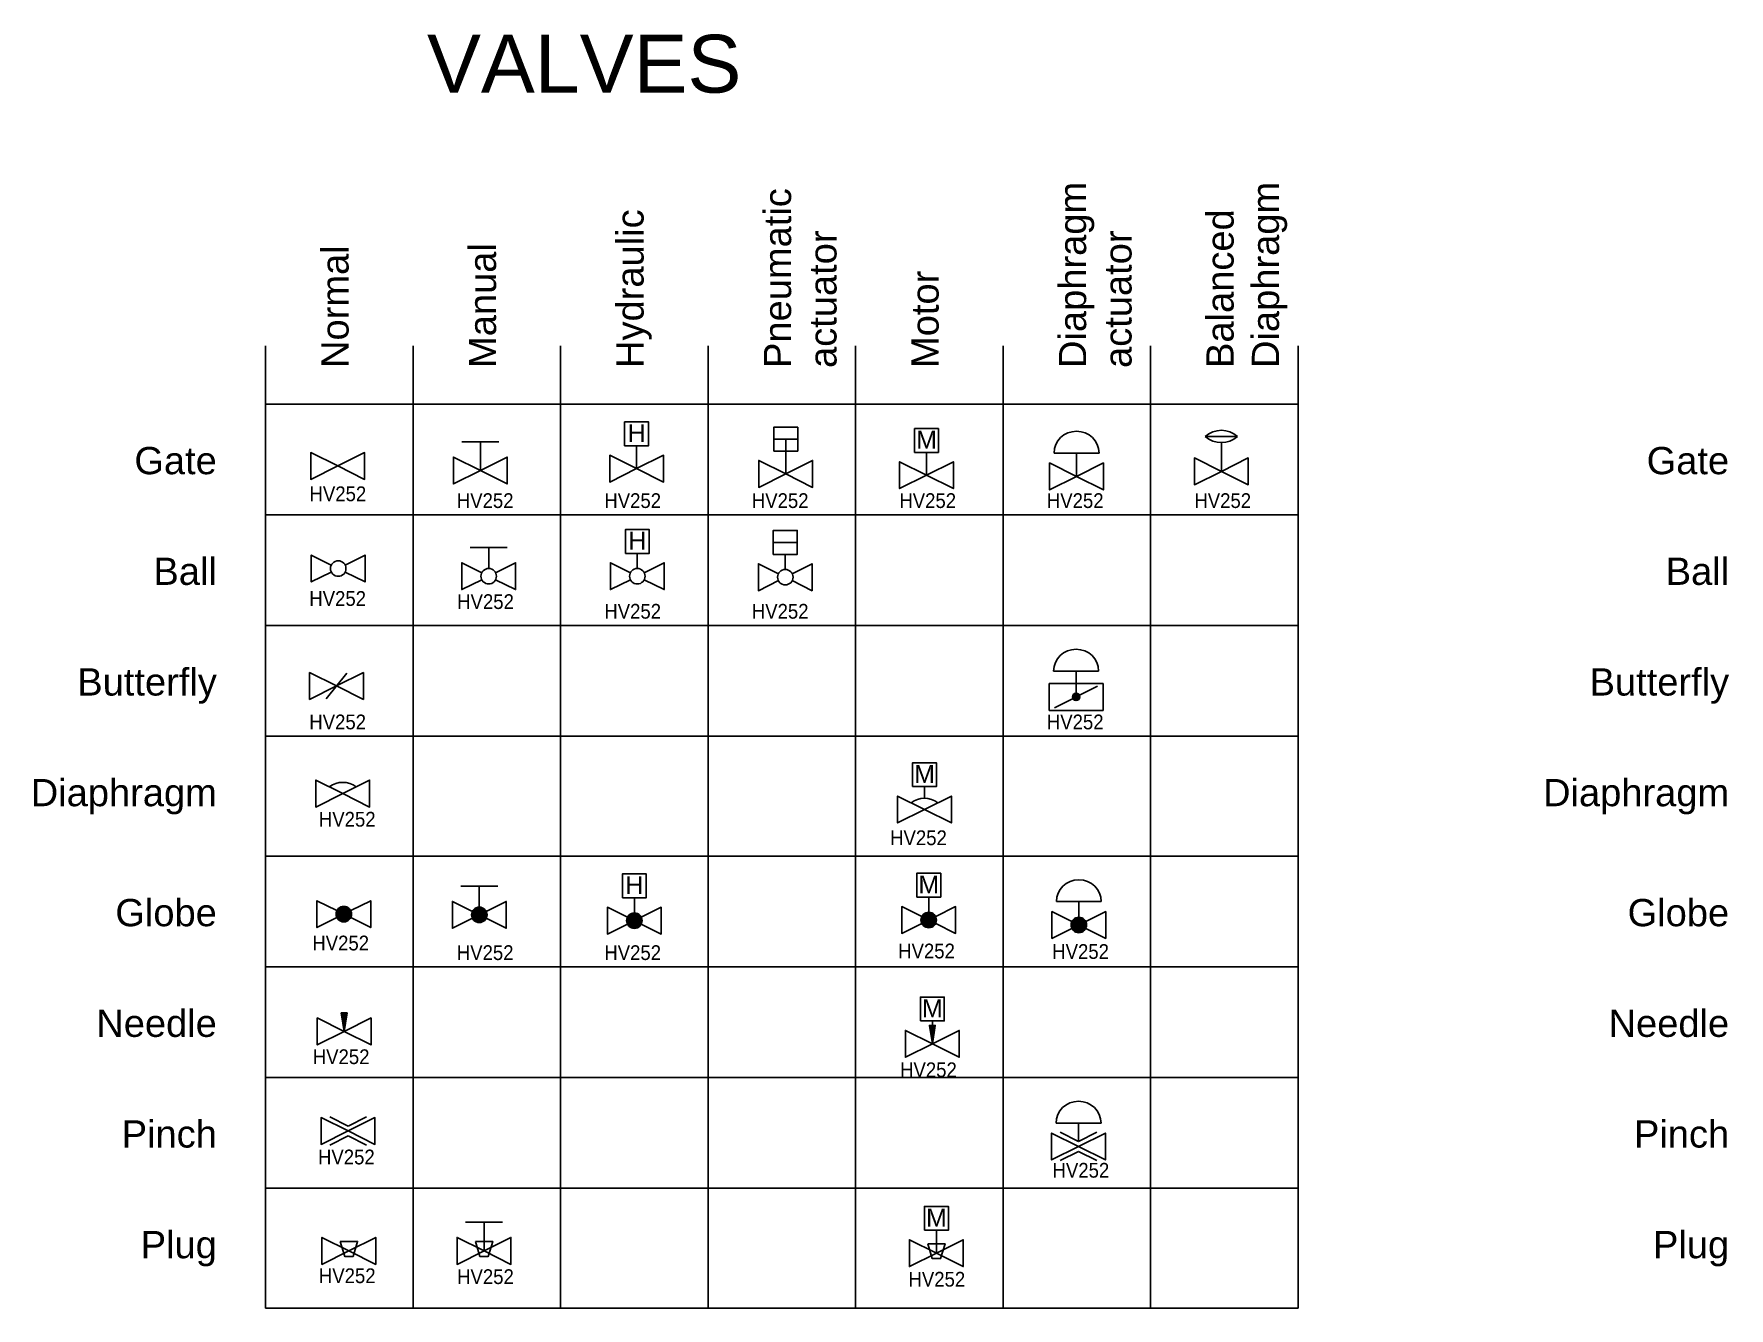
# Model space of a CAD drawing. Header units: millimetres. Extents: x -193 to 823, y -32 to 284.
# Drawn here: x 34.4 to 264.3, y 104.8 to 277.5 of the extents above; entities that cross this region are included whole.
import ezdxf
from ezdxf.enums import TextEntityAlignment as Align

# ---------------------------------------------------------------- set-up
doc = ezdxf.new("R2010")
doc.units = ezdxf.units.MM
doc.layers.add('-Testi', color=7, linetype='Continuous', lineweight=35)
doc.styles.get("Standard").update_dxf_attribs({"font": 'arial.ttf'})

# ---------------------------------------------------------------- blocks, each defined once
blk = doc.blocks.new('Valve Ball')
for points in [[(-0.94, 0.47), (-3.65, 1.82), (-3.65, -1.82), (-0.94, -0.47)], [(0.94, 0.47), (3.65, 1.82), (3.65, -1.82), (0.94, -0.47)]]:
    blk.add_lwpolyline(points)
blk.add_circle((0, 0), 1.05)
at = {"flags": 1}
for tag, p, height in [('TYPE', (0, 0), 0.25), ('CONNECTIONTYPE', (-0.01, -0.32), 0.1), ('DESCRIPTION', (0.02, -0.43), 0.0703)]:
    blk.add_attdef(tag, p, '', height=height, dxfattribs=at)
blk = doc.blocks.new('Valve Ball  Hydraulic')
blk.add_line((0, 1.05), (0, 3.1))
blk.add_lwpolyline([(-1.62, 3.1), (-1.62, 6.33), (1.62, 6.33), (1.62, 3.1)], close=True)
for points in [[(-0.94, 0.47), (-3.65, 1.82), (-3.65, -1.82), (-0.94, -0.47)], [(0.94, 0.47), (3.65, 1.82), (3.65, -1.82), (0.94, -0.47)]]:
    blk.add_lwpolyline(points)
blk.add_circle((0, 0), 1.05)
at = {"layer": '-Testi', "insert": (0.01, 4.81), "char_height": 2.42, "width": 2.8313, "attachment_point": 5}
blk.add_mtext('H', dxfattribs=at)
at = {"flags": 1}
for tag, p, height in [('ACT_NO_NC', (0, 0), 2.5), ('SKID', (0, 0), 2.5), ('SEAL_MAT', (0, 0), 2.5), ('SIZE', (0, 0), 2.5), ('SUPPLIER', (0, 0), 2.5), ('Q(m3/h)', (0, 0), 2.5), ('CAP.(TANK L)', (0, 0), 2.5), ('UNIT', (0, 0), 2.5), ('PN_bar', (0, 0), 2.5), ('POWER_KW', (0, 0), 2.5), ('MODEL', (0, 0), 2.5), ('NOTES', (0, 0), 2.5), ('DATASHEET', (0, 0), 2.5), ('FLUID', (0, 0), 2.5), ('MATERIAL', (0, 0), 2.5), ('BRAND', (0, 0), 2.5), ('TYPE', (0, 0), 0.25), ('CONNECTIONTYPE', (0.03, -0.43), 0.1), ('DESCRIPTION', (0.05, -0.54), 0.0703)]:
    blk.add_attdef(tag, p, '', height=height, dxfattribs=at)
blk = doc.blocks.new('Valve Ball Manual')
for p, q in [((-2.52, 3.91), (2.52, 3.91)), ((0, 1.05), (0, 3.91))]:
    blk.add_line(p, q)
for points in [[(-0.94, 0.47), (-3.65, 1.82), (-3.65, -1.82), (-0.94, -0.47)], [(0.94, 0.47), (3.65, 1.82), (3.65, -1.82), (0.94, -0.47)]]:
    blk.add_lwpolyline(points)
blk.add_circle((0, 0), 1.05)
at = {"flags": 1}
for tag, p, height in [('TYPE', (0, 0), 0.25), ('CONNECTIONTYPE', (0.06, -0.39), 0.1), ('DESCRIPTION', (0.08, -0.5), 0.0703)]:
    blk.add_attdef(tag, p, '', height=height, dxfattribs=at)
blk = doc.blocks.new('Valve Ball Pneumatic')
for p, q in [((-1.61, 4.72), (1.63, 4.72)), ((0.01, 1.06), (0.01, 3.1))]:
    blk.add_line(p, q)
blk.add_lwpolyline([(-1.61, 3.1), (-1.61, 6.34), (1.63, 6.34), (1.63, 3.1)], close=True)
for points in [[(-0.93, 0.48), (-3.64, 1.83), (-3.64, -1.82), (-0.93, -0.46)], [(0.95, 0.48), (3.65, 1.83), (3.65, -1.82), (0.95, -0.46)]]:
    blk.add_lwpolyline(points)
blk.add_circle((0.01, 0.01), 1.05)
at = {"flags": 1}
for tag, p, height in [('TYPE', (0, 0), 0.1), ('CONNECTIONTYPE', (-0.01, -0.22), 0.1), ('DESCRIPTION', (0.02, -0.33), 0.0703)]:
    blk.add_attdef(tag, p, '', height=height, dxfattribs=at)
blk = doc.blocks.new('Valve Gate Balance Diaphragm')
for p, q in [((-2.2, 4.71), (2.2, 4.71)), ((0, 0), (0, 3.92))]:
    blk.add_line(p, q)
for points in [[(0, 0), (-3.65, 1.82), (-3.65, -1.82), (0, 0)], [(0, 0), (3.65, 1.82), (3.65, -1.82), (0, 0)]]:
    blk.add_lwpolyline(points)
for centre, radius, start, end in [((0, 2.31), 3.26, 47.5925, 132.4075), ((0, 7.36), 3.44, 230.2863, 309.7137)]:
    blk.add_arc(centre, radius, start, end)
at = {"flags": 1}
for tag, p, height in [('TYPE', (0, 0), 0.25), ('CONNECTIONTYPE', (0.07, -0.23), 0.1), ('DESCRIPTION', (0.09, -0.34), 0.0703)]:
    blk.add_attdef(tag, p, '', height=height, dxfattribs=at)
blk = doc.blocks.new('Valve Gate Hydraulic')
blk.add_line((0, 0), (0, 3.1))
blk.add_lwpolyline([(-1.62, 3.1), (-1.62, 6.33), (1.62, 6.33), (1.62, 3.1)], close=True)
for points in [[(0, 0), (-3.65, 1.82), (-3.65, -1.82), (0, 0)], [(0, 0), (3.65, 1.82), (3.65, -1.82), (0, 0)]]:
    blk.add_lwpolyline(points)
at = {"layer": '-Testi', "insert": (0.01, 4.81), "char_height": 2.42, "width": 2.8313, "attachment_point": 5}
blk.add_mtext('H', dxfattribs=at)
at = {"flags": 1}
for tag, p, height in [('ACT_NO_NC', (2.61, 0.42), 2.5), ('SUPPLIER', (2.61, 0.42), 2.5), ('SIZE', (2.61, 0.42), 2.5), ('SEAL_MAT', (2.61, 0.42), 2.5), ('SKID', (2.61, 0.42), 2.5), ('Q(m3/h)', (2.61, 0.42), 2.5), ('CAP.(TANK L)', (2.61, 0.42), 2.5), ('UNIT', (2.61, 0.42), 2.5), ('PN_bar', (2.61, 0.42), 2.5), ('DATASHEET', (2.61, 0.42), 2.5), ('NOTES', (2.61, 0.42), 2.5), ('MODEL', (2.61, 0.42), 2.5), ('POWER_KW', (2.61, 0.42), 2.5), ('BRAND', (2.61, 0.42), 2.5), ('MATERIAL', (2.61, 0.42), 2.5), ('FLUID', (2.61, 0.42), 2.5), ('TYPE', (0, 0), 0.234), ('CONNECTIONTYPE', (0.03, -0.12), 0.1), ('DESCRIPTION', (0.05, -0.24), 0.0703)]:
    blk.add_attdef(tag, p, '', height=height, dxfattribs=at)
blk = doc.blocks.new('Valve Gate Manual')
for p, q in [((-2.52, 3.91), (2.52, 3.91)), ((0, 0), (0, 3.91))]:
    blk.add_line(p, q)
for points in [[(0, 0), (-3.65, 1.82), (-3.65, -1.82), (0, 0)], [(0, 0), (3.65, 1.82), (3.65, -1.82), (0, 0)]]:
    blk.add_lwpolyline(points)
at = {"flags": 1}
for tag, p, height in [('ACT_NO_NC', (2.98, 1.28), 2.5), ('SUPPLIER', (2.98, 1.28), 2.5), ('SIZE', (2.98, 1.28), 2.5), ('SEAL_MAT', (2.98, 1.28), 2.5), ('SKID', (2.98, 1.28), 2.5), ('Q(m3/h)', (2.98, 1.28), 2.5), ('CAP.(TANK L)', (2.98, 1.28), 2.5), ('UNIT', (2.98, 1.28), 2.5), ('PN_bar', (2.98, 1.28), 2.5), ('DATASHEET', (2.98, 1.28), 2.5), ('NOTES', (2.98, 1.28), 2.5), ('MODEL', (2.98, 1.28), 2.5), ('POWER_KW', (2.98, 1.28), 2.5), ('BRAND', (2.98, 1.28), 2.5), ('MATERIAL', (2.98, 1.28), 2.5), ('FLUID', (2.98, 1.28), 2.5), ('TYPE', (0, 0), 0.25), ('CONNECTIONTYPE', (-0.12, -0.3), 0.1), ('DESCRIPTION', (-0.05, -0.45), 0.0703)]:
    blk.add_attdef(tag, p, '', height=height, dxfattribs=at)
blk = doc.blocks.new('Valve Gate Motor')
blk.add_line((0, 0), (0, 3.1))
blk.add_lwpolyline([(-1.62, 3.1), (-1.62, 6.33), (1.62, 6.33), (1.62, 3.1)], close=True)
for points in [[(0, 0), (-3.65, 1.82), (-3.65, -1.82), (0, 0)], [(0, 0), (3.65, 1.82), (3.65, -1.82), (0, 0)]]:
    blk.add_lwpolyline(points)
at = {"layer": '-Testi', "insert": (0.01, 4.81), "char_height": 2.42, "width": 2.8313, "attachment_point": 5}
blk.add_mtext('M', dxfattribs=at)
at = {"flags": 1}
for tag, p, height in [('TYPE', (0, 0), 0.25), ('CONNECTIONTYPE', (0.04, -0.38), 0.1), ('DESCRIPTION', (0.06, -0.49), 0.0703)]:
    blk.add_attdef(tag, p, '', height=height, dxfattribs=at)
blk = doc.blocks.new('Valve Gate Pneumatic Diaphragm')
for p, q in [((-3.05, 3.17), (3.05, 3.17)), ((0, 0), (0, 3.17))]:
    blk.add_line(p, q)
for points in [[(0, 0), (-3.65, 1.82), (-3.65, -1.82), (0, 0)], [(0, 0), (3.65, 1.82), (3.65, -1.82), (0, 0)]]:
    blk.add_lwpolyline(points)
blk.add_ellipse((0, 3.17), major_axis=(-3.05, 0), ratio=0.967342, start_param=3.141593, end_param=6.283185)
at = {"flags": 1}
for tag, p, height in [('TYPE', (0, -0.01), 0.25), ('CONNECTIONTYPE', (0.02, -0.12), 0.1), ('DESCRIPTION', (0.04, -0.23), 0.0703)]:
    blk.add_attdef(tag, p, '', height=height, dxfattribs=at)
blk = doc.blocks.new('Valve Butterfly')
blk.add_line((-1.4, -1.75), (1.4, 1.75))
for points in [[(0, 0), (-3.65, 1.82), (-3.65, -1.82), (0, 0)], [(0, 0), (3.65, 1.82), (3.65, -1.82), (0, 0)]]:
    blk.add_lwpolyline(points)
at = {"flags": 1}
for tag, p, height in [('ACT_NO_NC', (0, 0), 2.5), ('SKID', (0, 0), 2.5), ('SEAL_MAT', (0, 0), 2.5), ('SIZE', (0, 0), 2.5), ('SUPPLIER', (0, 0), 2.5), ('Q(m3/h)', (0, 0), 2.5), ('CAP.(TANK L)', (0, 0), 2.5), ('UNIT', (0, 0), 2.5), ('PN_bar', (0, 0), 2.5), ('POWER_KW', (0, 0), 2.5), ('MODEL', (0, 0), 2.5), ('NOTES', (0, 0), 2.5), ('DATASHEET', (0, 0), 2.5), ('FLUID', (0, 0), 2.5), ('MATERIAL', (0, 0), 2.5), ('BRAND', (0, 0), 2.5), ('TYPE', (0, 0), 0.25), ('CONNECTIONTYPE', (0.06, -0.16), 0.1), ('DESCRIPTION', (0.08, -0.28), 0.0703)]:
    blk.add_attdef(tag, p, '', height=height, dxfattribs=at)
blk = doc.blocks.new('Valve Butterfly Pneumatic')
h = blk.add_hatch(color=256)
h.dxf.hatch_style = 1
h.paths.add_polyline_path([(0.5, 0, 1), (-0.5, 0, 1)])
for p, q in [((-3.05, 3.51), (3.05, 3.51)), ((0, 0.5), (0, 3.51)), ((-2.91, -1.46), (2.91, 1.45))]:
    blk.add_line(p, q)
blk.add_lwpolyline([(-3.65, -1.82), (3.65, -1.82), (3.65, 1.82), (-3.65, 1.82)], close=True)
blk.add_circle((0, 0), 0.5)
blk.add_ellipse((0, 3.51), major_axis=(-3.05, 0), ratio=0.967342, start_param=3.141593, end_param=6.283185)
at = {"flags": 1}
for tag, p, height in [('TYPE', (-1.71, -0.85), 0.25), ('CONNECTIONTYPE', (-0.02, -1.07), 0.1), ('DESCRIPTION', (0, -1.19), 0.0703)]:
    blk.add_attdef(tag, p, '', height=height, dxfattribs=at)
blk = doc.blocks.new('Valve Diaphragm')
for points in [[(0, 0), (-3.65, 1.82), (-3.65, -1.82), (0, 0)], [(0, 0), (3.65, 1.82), (3.65, -1.82), (0, 0)]]:
    blk.add_lwpolyline(points)
blk.add_arc((0, -1.53), 3.05, 53.283, 126.717)
at = {"flags": 1}
for tag, p, height in [('TYPE', (0, 0), 0.25), ('CONNECTIONTYPE', (1.23, 0.13), 0.1), ('DESCRIPTION', (1.26, 0.02), 0.0703)]:
    blk.add_attdef(tag, p, '', height=height, dxfattribs=at)
blk = doc.blocks.new('Valve Diaphragm Motor')
blk.add_line((0, 1.52), (0, 3.1))
blk.add_lwpolyline([(-1.62, 3.1), (-1.62, 6.33), (1.62, 6.33), (1.62, 3.1)], close=True)
for points in [[(0, 0), (-3.65, 1.82), (-3.65, -1.82), (0, 0)], [(0, 0), (3.65, 1.82), (3.65, -1.82), (0, 0)]]:
    blk.add_lwpolyline(points)
blk.add_arc((0, -1.53), 3.05, 53.283, 126.717)
at = {"layer": '-Testi', "insert": (0.01, 4.81), "char_height": 2.42, "width": 2.8313, "attachment_point": 5}
blk.add_mtext('M', dxfattribs=at)
at = {"flags": 1}
for tag, p, height in [('TYPE', (0, 0), 0.146), ('CONNECTIONTYPE', (0.76, 0.07), 0.1), ('DESCRIPTION', (0.78, -0.04), 0.0703)]:
    blk.add_attdef(tag, p, '', height=height, dxfattribs=at)
blk = doc.blocks.new('Valve Globe')
h = blk.add_hatch(color=256)
h.dxf.hatch_style = 1
h.paths.add_polyline_path([(1.05, 0, 1), (-1.05, 0, 1)])
for points in [[(-0.94, 0.47), (-3.65, 1.82), (-3.65, -1.82), (-0.94, -0.47)], [(0.94, 0.47), (3.65, 1.82), (3.65, -1.82), (0.94, -0.47)]]:
    blk.add_lwpolyline(points)
blk.add_circle((0, 0), 1.05)
at = {"flags": 1}
for tag, p, height in [('TYPE', (1.6, -0.01), 0.25), ('CONNECTIONTYPE', (1.64, -0.3), 0.1), ('DESCRIPTION', (1.66, -0.41), 0.0703)]:
    blk.add_attdef(tag, p, '', height=height, dxfattribs=at)
blk = doc.blocks.new('Valve Globe Hydraulic')
h = blk.add_hatch(color=256)
h.dxf.hatch_style = 1
h.paths.add_polyline_path([(1.05, 0, 1), (-1.05, 0, 1)])
blk.add_line((0, 1.05), (0, 3.1))
blk.add_lwpolyline([(-1.62, 3.1), (-1.62, 6.33), (1.62, 6.33), (1.62, 3.1)], close=True)
for points in [[(-0.94, 0.47), (-3.65, 1.82), (-3.65, -1.82), (-0.94, -0.47)], [(0.94, 0.47), (3.65, 1.82), (3.65, -1.82), (0.94, -0.47)]]:
    blk.add_lwpolyline(points)
blk.add_circle((0, 0), 1.05)
at = {"layer": '-Testi', "insert": (0.01, 4.81), "char_height": 2.42, "width": 2.8313, "attachment_point": 5}
blk.add_mtext('H', dxfattribs=at)
at = {"flags": 1}
for tag, p, height in [('TYPE', (1.42, 0.1), 0.0576), ('CONNECTIONTYPE', (1.7, 0.05), 0.1), ('DESCRIPTION', (1.73, -0.06), 0.0703)]:
    blk.add_attdef(tag, p, '', height=height, dxfattribs=at)
blk = doc.blocks.new('Valve Globe Manual')
h = blk.add_hatch(color=256)
h.dxf.hatch_style = 1
h.paths.add_polyline_path([(1.05, 0, 1), (-1.05, 0, 1)])
for p, q in [((-2.52, 3.91), (2.52, 3.91)), ((0, 1.05), (0, 3.91))]:
    blk.add_line(p, q)
for points in [[(-0.94, 0.47), (-3.65, 1.82), (-3.65, -1.82), (-0.94, -0.47)], [(0.94, 0.47), (3.65, 1.82), (3.65, -1.82), (0.94, -0.47)]]:
    blk.add_lwpolyline(points)
blk.add_circle((0, 0), 1.05)
at = {"flags": 1}
for tag, p, height in [('CONNECTIONTYPE', (1.85, 0.17), 0.1), ('DESCRIPTION', (1.88, 0.06), 0.0703), ('TYPE', (0.94, -0.47), 0.106)]:
    blk.add_attdef(tag, p, '', height=height, dxfattribs=at)
blk = doc.blocks.new('Valve Globe Motor')
h = blk.add_hatch(color=256)
h.dxf.hatch_style = 1
h.paths.add_polyline_path([(1.05, 0, 1), (-1.05, 0, 1)])
blk.add_line((0, 1.05), (0, 3.1))
blk.add_lwpolyline([(-1.62, 3.1), (-1.62, 6.33), (1.62, 6.33), (1.62, 3.1)], close=True)
for points in [[(-0.94, 0.47), (-3.65, 1.82), (-3.65, -1.82), (-0.94, -0.47)], [(0.94, 0.47), (3.65, 1.82), (3.65, -1.82), (0.94, -0.47)]]:
    blk.add_lwpolyline(points)
blk.add_circle((0, 0), 1.05)
at = {"layer": '-Testi', "insert": (0.01, 4.81), "char_height": 2.42, "width": 2.8313, "attachment_point": 5}
blk.add_mtext('M', dxfattribs=at)
at = {"flags": 1}
for tag, p, height in [('TYPE', (1.5, -0.15), 0.25), ('CONNECTIONTYPE', (1.79, -0.46), 0.1), ('DESCRIPTION', (1.81, -0.58), 0.0703)]:
    blk.add_attdef(tag, p, '', height=height, dxfattribs=at)
blk = doc.blocks.new('Valve Globe Pneumatic')
h = blk.add_hatch(color=256)
h.dxf.hatch_style = 1
h.paths.add_polyline_path([(1.05, 0, 1), (-1.05, 0, 1)])
for p, q in [((-3.05, 3.17), (3.05, 3.17)), ((0, 1.05), (0, 3.17))]:
    blk.add_line(p, q)
for points in [[(-0.94, 0.47), (-3.65, 1.82), (-3.65, -1.82), (-0.94, -0.47)], [(0.94, 0.47), (3.65, 1.82), (3.65, -1.82), (0.94, -0.47)]]:
    blk.add_lwpolyline(points)
blk.add_circle((0, 0), 1.05)
blk.add_ellipse((0, 3.17), major_axis=(-3.05, 0), ratio=0.967342, start_param=3.141593, end_param=6.283185)
at = {"flags": 1}
for tag, p, height in [('TYPE', (1.47, 0), 0.0593), ('CONNECTIONTYPE', (1.62, -0.15), 0.1), ('DESCRIPTION', (1.65, -0.26), 0.0703)]:
    blk.add_attdef(tag, p, '', height=height, dxfattribs=at)
blk = doc.blocks.new('Valve Gate Pneumatic Piston')
for p, q in [((-1.62, 4.71), (1.62, 4.71)), ((0, 0), (0, 4.71))]:
    blk.add_line(p, q)
blk.add_lwpolyline([(-1.62, 3.1), (-1.62, 6.33), (1.62, 6.33), (1.62, 3.1)], close=True)
for points in [[(0, 0), (-3.65, 1.82), (-3.65, -1.82), (0, 0)], [(0, 0), (3.65, 1.82), (3.65, -1.82), (0, 0)]]:
    blk.add_lwpolyline(points)
at = {"flags": 1}
for tag, p, height in [('ACT_NO_NC', (2.95, 1.01), 2.5), ('Q(m3/h)', (2.95, 1.01), 2.5), ('SUPPLIER', (2.95, 1.01), 2.5), ('SIZE', (2.95, 1.01), 2.5), ('SEAL_MAT', (2.95, 1.01), 2.5), ('SKID', (2.95, 1.01), 2.5), ('CAP.(TANK L)', (2.95, 1.01), 2.5), ('UNIT', (2.95, 1.01), 2.5), ('PN_bar', (2.95, 1.01), 2.5), ('DATASHEET', (2.95, 1.01), 2.5), ('NOTES', (2.95, 1.01), 2.5), ('MODEL', (2.95, 1.01), 2.5), ('POWER_KW', (2.95, 1.01), 2.5), ('BRAND', (2.95, 1.01), 2.5), ('MATERIAL', (2.95, 1.01), 2.5), ('FLUID', (2.95, 1.01), 2.5), ('TYPE', (0, -0.01), 0.25), ('CONNECTIONTYPE', (0.01, -0.16), 0.1), ('DESCRIPTION', (0.03, -0.28), 0.0703)]:
    blk.add_attdef(tag, p, '', height=height, dxfattribs=at)
blk = doc.blocks.new('Valve Needle')
h = blk.add_hatch(color=256)
h.dxf.hatch_style = 1
h.paths.add_polyline_path([(0.4, 2.5), (-0.4, 2.5), (0, 0)])
for points in [[(0, 0), (-0.4, 2.5), (0.4, 2.5), (0, 0)], [(0, 0), (-3.65, 1.82), (-3.65, -1.82), (0, 0)], [(0, 0), (3.65, 1.82), (3.65, -1.82), (0, 0)]]:
    blk.add_lwpolyline(points)
at = {"flags": 1}
for tag, p, height in [('TYPE', (0, 0), 0.0153), ('CONNECTIONTYPE', (0.51, 0.08), 0.1), ('DESCRIPTION', (0.53, -0.04), 0.0703)]:
    blk.add_attdef(tag, p, '', height=height, dxfattribs=at)
blk = doc.blocks.new('Valve Needle Motor')
h = blk.add_hatch(color=256)
h.dxf.hatch_style = 1
h.paths.add_polyline_path([(0.4, 2.5), (-0.4, 2.5), (0, 0)])
blk.add_line((0, 0), (0, 3.1))
blk.add_lwpolyline([(-1.62, 3.1), (-1.62, 6.33), (1.62, 6.33), (1.62, 3.1)], close=True)
for points in [[(0, 0), (-0.4, 2.5), (0.4, 2.5), (0, 0)], [(0, 0), (-3.65, 1.82), (-3.65, -1.82), (0, 0)], [(0, 0), (3.65, 1.82), (3.65, -1.82), (0, 0)]]:
    blk.add_lwpolyline(points)
at = {"layer": '-Testi', "insert": (0.01, 4.81), "char_height": 2.42, "width": 2.8313, "attachment_point": 5}
blk.add_mtext('M', dxfattribs=at)
at = {"flags": 1}
for tag, p, height in [('TYPE', (0, 0), 0.0761), ('CONNECTIONTYPE', (0.56, 0.13), 0.1), ('DESCRIPTION', (0.58, 0.02), 0.0703)]:
    blk.add_attdef(tag, p, '', height=height, dxfattribs=at)
blk = doc.blocks.new('Valve Pinch')
for points in [[(0, 0), (-3.65, 1.82), (-3.65, -1.82), (0, 0)], [(0, 0.67), (-2.49, 1.92)], [(0, 0.67), (2.49, 1.92)], [(0, 0), (3.65, 1.82), (3.65, -1.82), (0, 0)], [(-2.49, -1.92), (0, -0.67)], [(2.49, -1.92), (0, -0.67)]]:
    blk.add_lwpolyline(points)
at = {"flags": 1}
for tag, p, height in [('TYPE', (0, 0), 0.117), ('CONNECTIONTYPE', (1.04, -0.01), 0.1), ('DESCRIPTION', (1.06, -0.13), 0.0703)]:
    blk.add_attdef(tag, p, '', height=height, dxfattribs=at)
blk = doc.blocks.new('Valve Pinch Pneumatic')
for p, q in [((-3.05, 3.17), (3.05, 3.17)), ((0, 0.67), (0, 3.17))]:
    blk.add_line(p, q)
for points in [[(0, 0), (-3.65, 1.82), (-3.65, -1.82), (0, 0)], [(0, 0.67), (-2.49, 1.92)], [(0, 0.67), (2.49, 1.92)], [(0, 0), (3.65, 1.82), (3.65, -1.82), (0, 0)], [(-2.49, -1.92), (0, -0.67)], [(2.49, -1.92), (0, -0.67)]]:
    blk.add_lwpolyline(points)
blk.add_ellipse((0, 3.17), major_axis=(-3.05, 0), ratio=0.967342, start_param=3.141593, end_param=6.283185)
at = {"flags": 1}
for tag, p, height in [('TYPE', (0, 0), 0.226), ('CONNECTIONTYPE', (1.57, -0.14), 0.1), ('DESCRIPTION', (1.6, -0.25), 0.0703)]:
    blk.add_attdef(tag, p, '', height=height, dxfattribs=at)
blk = doc.blocks.new('Valve Plug')
for points in [[(0, 0), (-3.65, 1.82), (-3.65, -1.82), (0, 0)], [(-1.17, 1.28), (1.18, 1.28), (0.57, -0.74), (-0.56, -0.74), (-1.17, 1.28)], [(0, 0), (3.65, 1.82), (3.65, -1.82), (0, 0)]]:
    blk.add_lwpolyline(points)
at = {"flags": 1}
for tag, p, height in [('TYPE', (0, 0), 0.0543), ('CONNECTIONTYPE', (0.87, -0.28), 0.1), ('DESCRIPTION', (0.89, -0.4), 0.0703)]:
    blk.add_attdef(tag, p, '', height=height, dxfattribs=at)
blk = doc.blocks.new('Valve Plug Manual')
for p, q in [((-2.52, 3.91), (2.52, 3.91)), ((0, 0), (0, 3.91))]:
    blk.add_line(p, q)
for points in [[(0, 0), (-3.65, 1.82), (-3.65, -1.82), (0, 0)], [(-1.17, 1.28), (1.18, 1.28), (0.57, -0.74), (-0.56, -0.74), (-1.17, 1.28)], [(0, 0), (3.65, 1.82), (3.65, -1.82), (0, 0)]]:
    blk.add_lwpolyline(points)
at = {"flags": 1}
for tag, p, height in [('TYPE', (0, 0), 0.117), ('CONNECTIONTYPE', (1.21, -0.45), 0.1), ('DESCRIPTION', (1.23, -0.57), 0.0703)]:
    blk.add_attdef(tag, p, '', height=height, dxfattribs=at)
blk = doc.blocks.new('Valve Plug Motor')
blk.add_line((0, 0), (0, 3.1))
blk.add_lwpolyline([(-1.62, 3.1), (-1.62, 6.33), (1.62, 6.33), (1.62, 3.1)], close=True)
for points in [[(0, 0), (-3.65, 1.82), (-3.65, -1.82), (0, 0)], [(-1.17, 1.28), (1.18, 1.28), (0.57, -0.74), (-0.56, -0.74), (-1.17, 1.28)], [(0, 0), (3.65, 1.82), (3.65, -1.82), (0, 0)]]:
    blk.add_lwpolyline(points)
at = {"layer": '-Testi', "insert": (0.01, 4.81), "char_height": 2.42, "width": 2.8313, "attachment_point": 5}
blk.add_mtext('M', dxfattribs=at)
at = {"flags": 1}
for tag, p, height in [('TYPE', (0, 0), 0.0733), ('CONNECTIONTYPE', (1.21, -0.45), 0.1), ('DESCRIPTION', (1.23, -0.57), 0.0703)]:
    blk.add_attdef(tag, p, '', height=height, dxfattribs=at)
blk = doc.blocks.new('Valve Gate')
for points in [[(0, 0), (-3.65, 1.82), (-3.65, -1.82), (0, 0)], [(0, 0), (3.65, 1.82), (3.65, -1.82), (0, 0)]]:
    blk.add_lwpolyline(points)
at = {"flags": 1}
for tag, p, height in [('TYPE', (0, 0), 0.25), ('Q(m3/h)', (4.04, -2.62), 2.5), ('CAP.(TANK L)', (4.04, -2.62), 2.5), ('PN_bar', (4.04, -2.62), 2.5), ('DESCRIPTION', (-0.18, -0.41), 0.0703), ('CONNECTIONTYPE', (0, -0.24), 0.1), ('ACT_NO_NC', (4.04, -2.62), 2.5), ('SUPPLIER', (4.04, -2.62), 2.5), ('SIZE', (4.04, -2.62), 2.5), ('SEAL_MAT', (4.04, -2.62), 2.5), ('SKID', (4.04, -2.62), 2.5), ('UNIT', (4.04, -2.62), 2.5), ('DATASHEET', (4.04, -2.62), 2.5), ('NOTES', (4.04, -2.62), 2.5), ('MODEL', (4.04, -2.62), 2.5), ('POWER_KW', (4.04, -2.62), 2.5), ('BRAND', (4.04, -2.62), 2.5), ('MATERIAL', (4.04, -2.62), 2.5), ('FLUID', (4.04, -2.62), 2.5)]:
    blk.add_attdef(tag, p, '', height=height, dxfattribs=at)
blk = doc.blocks.new('Tag_block')
at = {"flags": 1}
for tag, p in [('ACT_NO_NC', (0, 0)), ('SKID', (0, 0)), ('SEAL_MAT', (0, 0)), ('SIZE', (0, 0)), ('SUPPLIER', (0, 0)), ('Q(m3/h)', (0, 0)), ('CAP.(TANK L)', (0, 0)), ('CONNECTIONTYPE', (0, 0)), ('UNIT', (0, 0)), ('PN_bar', (0, 0)), ('DESCRIPTION', (0, 0)), ('POWER_KW', (0, 0)), ('MODEL', (0, 0)), ('NOTES', (0, 0)), ('DATASHEET', (0, 0)), ('FLUID', (0, 0)), ('MATERIAL', (0, 0)), ('BRAND', (0, 0)), ('TYPE', (-11.4, -6.1))]:
    blk.add_attdef(tag, p, '', height=2.5, dxfattribs=at)
at = {"color": 0, "linetype": 'ByBlock', "lineweight": -2}
blk.add_attdef('#(TARGETOBJECT.TAG)', text='', height=2.5, dxfattribs=at).set_placement((0, 0), align=Align.MIDDLE_CENTER)

msp = doc.modelspace()

# ---------------------------------------------------------------- linework, layer by layer
for p, q in [((65.84, 235.26), (65.84, 104.84)), ((85.84, 235.26), (85.84, 104.84)), ((105.84, 235.26), (105.84, 104.84)), ((125.84, 235.26), (125.84, 104.84)), ((145.84, 235.26), (145.84, 104.84)), ((165.84, 235.26), (165.84, 104.84)), ((185.84, 235.26), (185.84, 104.84)), ((205.84, 235.26), (205.84, 104.84)), ((65.84, 227.37), (205.84, 227.37)), ((65.84, 212.37), (205.84, 212.37)), ((65.84, 197.37), (205.84, 197.37)), ((65.84, 182.37), (205.84, 182.37)), ((65.84, 166.11), (205.84, 166.11)), ((65.84, 151.11), (205.84, 151.11)), ((65.84, 136.11), (205.84, 136.11)), ((65.84, 121.11), (205.84, 121.11)), ((65.84, 104.84), (205.84, 104.84))]:
    msp.add_line(p, q)

# ---------------------------------------------------------------- block references
for name, p in [('Valve Gate Hydraulic', (116.15, 218.63)), ('Valve Gate Pneumatic Piston', (136.37, 217.91)), ('Valve Gate Motor', (155.45, 217.73)), ('Valve Gate Pneumatic Diaphragm', (175.8, 217.57)), ('Valve Gate Balance Diaphragm', (195.44, 218.25)), ('Valve Gate', (75.63, 218.99)), ('Valve Gate Manual', (94.97, 218.37)), ('Valve Ball  Hydraulic', (116.25, 204.04)), ('Valve Ball Pneumatic', (136.3, 203.9)), ('Valve Ball', (75.7, 205.08)), ('Valve Ball Manual', (96.1, 204.04)), ('Valve Butterfly Pneumatic', (175.74, 187.68)), ('Valve Butterfly', (75.46, 189.17)), ('Valve Diaphragm Motor', (155.18, 172.43)), ('Valve Diaphragm', (76.31, 174.58)), ('Valve Globe Hydraulic', (115.85, 157.36)), ('Valve Globe Motor', (155.76, 157.44)), ('Valve Globe Manual', (94.82, 158.14)), ('Valve Globe Pneumatic', (176.11, 156.77)), ('Valve Globe', (76.45, 158.24)), ('Valve Needle', (76.5, 142.34)), ('Valve Needle Motor', (156.25, 140.66)), ('Valve Pinch Pneumatic', (176.07, 126.75)), ('Valve Pinch', (77.03, 128.85)), ('Valve Plug Motor', (156.8, 112.28)), ('Valve Plug Manual', (95.47, 112.59)), ('Valve Plug', (77.14, 112.59))]:
    msp.add_blockref(name, p)
ref = msp.add_blockref('Tag_block', (75.65, 215.21))
ref.add_attrib('#(TargetObject.Tag)', 'HV252', dxfattribs={"color": 0, "linetype": 'ByBlock', "lineweight": -2, "height": 2, "width": 0.9}).set_placement((75.65, 215.21), align=Align.MIDDLE_CENTER)
ref = msp.add_blockref('Tag_block', (95.62, 214.29))
ref.add_attrib('#(TargetObject.Tag)', 'HV252', dxfattribs={"color": 0, "linetype": 'ByBlock', "lineweight": -2, "height": 2, "width": 0.9}).set_placement((95.62, 214.29), align=Align.MIDDLE_CENTER)
ref = msp.add_blockref('Tag_block', (115.62, 214.29))
ref.add_attrib('#(TargetObject.Tag)', 'HV252', dxfattribs={"color": 0, "linetype": 'ByBlock', "lineweight": -2, "height": 2, "width": 0.9}).set_placement((115.62, 214.29), align=Align.MIDDLE_CENTER)
ref = msp.add_blockref('Tag_block', (135.62, 214.29))
ref.add_attrib('#(TargetObject.Tag)', 'HV252', dxfattribs={"color": 0, "linetype": 'ByBlock', "lineweight": -2, "height": 2, "width": 0.9}).set_placement((135.62, 214.29), align=Align.MIDDLE_CENTER)
ref = msp.add_blockref('Tag_block', (155.62, 214.29))
ref.add_attrib('#(TargetObject.Tag)', 'HV252', dxfattribs={"color": 0, "linetype": 'ByBlock', "lineweight": -2, "height": 2, "width": 0.9}).set_placement((155.62, 214.29), align=Align.MIDDLE_CENTER)
ref = msp.add_blockref('Tag_block', (175.62, 214.29))
ref.add_attrib('#(TargetObject.Tag)', 'HV252', dxfattribs={"color": 0, "linetype": 'ByBlock', "lineweight": -2, "height": 2, "width": 0.9}).set_placement((175.62, 214.29), align=Align.MIDDLE_CENTER)
ref = msp.add_blockref('Tag_block', (195.62, 214.29))
ref.add_attrib('#(TargetObject.Tag)', 'HV252', dxfattribs={"color": 0, "linetype": 'ByBlock', "lineweight": -2, "height": 2, "width": 0.9}).set_placement((195.62, 214.29), align=Align.MIDDLE_CENTER)
ref = msp.add_blockref('Tag_block', (75.62, 201.02))
ref.add_attrib('#(TargetObject.Tag)', 'HV252', dxfattribs={"color": 0, "linetype": 'ByBlock', "lineweight": -2, "height": 2, "width": 0.9}).set_placement((75.62, 201.02), align=Align.MIDDLE_CENTER)
ref = msp.add_blockref('Tag_block', (95.67, 200.6))
ref.add_attrib('#(TargetObject.Tag)', 'HV252', dxfattribs={"color": 0, "linetype": 'ByBlock', "lineweight": -2, "height": 2, "width": 0.9}).set_placement((95.67, 200.6), align=Align.MIDDLE_CENTER)
ref = msp.add_blockref('Tag_block', (115.62, 199.29))
ref.add_attrib('#(TargetObject.Tag)', 'HV252', dxfattribs={"color": 0, "linetype": 'ByBlock', "lineweight": -2, "height": 2, "width": 0.9}).set_placement((115.62, 199.29), align=Align.MIDDLE_CENTER)
ref = msp.add_blockref('Tag_block', (135.62, 199.29))
ref.add_attrib('#(TargetObject.Tag)', 'HV252', dxfattribs={"color": 0, "linetype": 'ByBlock', "lineweight": -2, "height": 2, "width": 0.9}).set_placement((135.62, 199.29), align=Align.MIDDLE_CENTER)
ref = msp.add_blockref('Tag_block', (75.62, 184.29))
ref.add_attrib('#(TargetObject.Tag)', 'HV252', dxfattribs={"color": 0, "linetype": 'ByBlock', "lineweight": -2, "height": 2, "width": 0.9}).set_placement((75.62, 184.29), align=Align.MIDDLE_CENTER)
ref = msp.add_blockref('Tag_block', (175.62, 184.29))
ref.add_attrib('#(TargetObject.Tag)', 'HV252', dxfattribs={"color": 0, "linetype": 'ByBlock', "lineweight": -2, "height": 2, "width": 0.9}).set_placement((175.62, 184.29), align=Align.MIDDLE_CENTER)
ref = msp.add_blockref('Tag_block', (76.92, 171.1))
ref.add_attrib('#(TargetObject.Tag)', 'HV252', dxfattribs={"color": 0, "linetype": 'ByBlock', "lineweight": -2, "height": 2, "width": 0.9}).set_placement((76.92, 171.1), align=Align.MIDDLE_CENTER)
ref = msp.add_blockref('Tag_block', (154.37, 168.59))
ref.add_attrib('#(TargetObject.Tag)', 'HV252', dxfattribs={"color": 0, "linetype": 'ByBlock', "lineweight": -2, "height": 2, "width": 0.9}).set_placement((154.37, 168.59), align=Align.MIDDLE_CENTER)
ref = msp.add_blockref('Tag_block', (76.03, 154.32))
ref.add_attrib('#(TargetObject.Tag)', 'HV252', dxfattribs={"color": 0, "linetype": 'ByBlock', "lineweight": -2, "height": 2, "width": 0.9}).set_placement((76.03, 154.32), align=Align.MIDDLE_CENTER)
ref = msp.add_blockref('Tag_block', (95.62, 153.02))
ref.add_attrib('#(TargetObject.Tag)', 'HV252', dxfattribs={"color": 0, "linetype": 'ByBlock', "lineweight": -2, "height": 2, "width": 0.9}).set_placement((95.62, 153.02), align=Align.MIDDLE_CENTER)
ref = msp.add_blockref('Tag_block', (115.62, 153.02))
ref.add_attrib('#(TargetObject.Tag)', 'HV252', dxfattribs={"color": 0, "linetype": 'ByBlock', "lineweight": -2, "height": 2, "width": 0.9}).set_placement((115.62, 153.02), align=Align.MIDDLE_CENTER)
ref = msp.add_blockref('Tag_block', (155.46, 153.24))
ref.add_attrib('#(TargetObject.Tag)', 'HV252', dxfattribs={"color": 0, "linetype": 'ByBlock', "lineweight": -2, "height": 2, "width": 0.9}).set_placement((155.46, 153.24), align=Align.MIDDLE_CENTER)
ref = msp.add_blockref('Tag_block', (176.35, 153.17))
ref.add_attrib('#(TargetObject.Tag)', 'HV252', dxfattribs={"color": 0, "linetype": 'ByBlock', "lineweight": -2, "height": 2, "width": 0.9}).set_placement((176.35, 153.17), align=Align.MIDDLE_CENTER)
ref = msp.add_blockref('Tag_block', (76.09, 138.91))
ref.add_attrib('#(TargetObject.Tag)', 'HV252', dxfattribs={"color": 0, "linetype": 'ByBlock', "lineweight": -2, "height": 2, "width": 0.9}).set_placement((76.09, 138.91), align=Align.MIDDLE_CENTER)
ref = msp.add_blockref('Tag_block', (155.72, 137.14))
ref.add_attrib('#(TargetObject.Tag)', 'HV252', dxfattribs={"color": 0, "linetype": 'ByBlock', "lineweight": -2, "height": 2, "width": 0.9}).set_placement((155.72, 137.14), align=Align.MIDDLE_CENTER)
ref = msp.add_blockref('Tag_block', (76.8, 125.32))
ref.add_attrib('#(TargetObject.Tag)', 'HV252', dxfattribs={"color": 0, "linetype": 'ByBlock', "lineweight": -2, "height": 2, "width": 0.9}).set_placement((76.8, 125.32), align=Align.MIDDLE_CENTER)
ref = msp.add_blockref('Tag_block', (176.39, 123.52))
ref.add_attrib('#(TargetObject.Tag)', 'HV252', dxfattribs={"color": 0, "linetype": 'ByBlock', "lineweight": -2, "height": 2, "width": 0.9}).set_placement((176.39, 123.52), align=Align.MIDDLE_CENTER)
ref = msp.add_blockref('Tag_block', (76.92, 109.22))
ref.add_attrib('#(TargetObject.Tag)', 'HV252', dxfattribs={"color": 0, "linetype": 'ByBlock', "lineweight": -2, "height": 2, "width": 0.9}).set_placement((76.92, 109.22), align=Align.MIDDLE_CENTER)
ref = msp.add_blockref('Tag_block', (95.66, 109.1))
ref.add_attrib('#(TargetObject.Tag)', 'HV252', dxfattribs={"color": 0, "linetype": 'ByBlock', "lineweight": -2, "height": 2, "width": 0.9}).set_placement((95.66, 109.1), align=Align.MIDDLE_CENTER)
ref = msp.add_blockref('Tag_block', (156.86, 108.75))
ref.add_attrib('#(TargetObject.Tag)', 'HV252', dxfattribs={"color": 0, "linetype": 'ByBlock', "lineweight": -2, "height": 2, "width": 0.9}).set_placement((156.86, 108.75), align=Align.MIDDLE_CENTER)

# ---------------------------------------------------------------- texts
at = {"attachment_point": 1}
for s, width, insert, char_height in [('VALVES', 112.9496, (87.74, 277.43), 7.84), ('\\pxqr;Gate', 21.1912, (38.05, 221.56), 3.693), ('\\pxqr;Gate', 21.1912, (243.09, 221.56), 3.693), ('\\pxqr;Ball', 21.1912, (38.05, 206.56), 3.693), ('\\pxqr;Ball', 21.1912, (243.09, 206.56), 3.693), ('\\pxqr;Butterfly', 21.1912, (38.05, 191.56), 3.6929), ('\\pxqr;Butterfly', 21.1912, (243.09, 191.56), 3.6929), ('\\pxqr;Diaphragm', 21.1912, (38.05, 176.56), 3.6929), ('\\pxqr;Diaphragm', 21.1912, (243.09, 176.56), 3.6929), ('\\pxqr;Globe', 21.1912, (38.05, 160.29), 3.6929), ('\\pxqr;Globe', 21.1912, (243.09, 160.29), 3.6929), ('\\pxqr;Needle', 21.1912, (38.05, 145.29), 3.6929), ('\\pxqr;Needle', 21.1912, (243.09, 145.29), 3.6929), ('\\pxqr;Pinch', 21.1912, (38.05, 130.29), 3.6929), ('\\pxqr;Pinch', 21.1912, (243.09, 130.29), 3.6929), ('\\pxqr;Plug', 21.1912, (38.05, 115.29), 3.693), ('\\pxqr;Plug', 21.1912, (243.09, 115.29), 3.693)]:
    msp.add_mtext_dynamic_manual_height_columns(s, width=width, gutter_width=0.5, heights=[0], dxfattribs=dict(at, insert=insert, char_height=char_height))
at = {"char_height": 3.6929, "attachment_point": 1, "rotation": 90}
for s, insert in [('\\pxql;Pneumatic^Jactuator', (133.41, 232.27)), ('\\pxql;Diaphragm^Jactuator', (173.41, 232.27)), ('\\pxql;Balanced^JDiaphragm', (193.41, 232.27)), ('\\pxql;Hydraulic', (113.41, 232.27)), ('\\pxql;Normal', (73.41, 232.27)), ('\\pxql;Manual', (93.41, 232.27)), ('\\pxql;Motor', (153.41, 232.27))]:
    msp.add_mtext_dynamic_manual_height_columns(s, width=21.1912, gutter_width=0.5, heights=[0], dxfattribs=dict(at, insert=insert))

doc.saveas('drawing.dxf')
